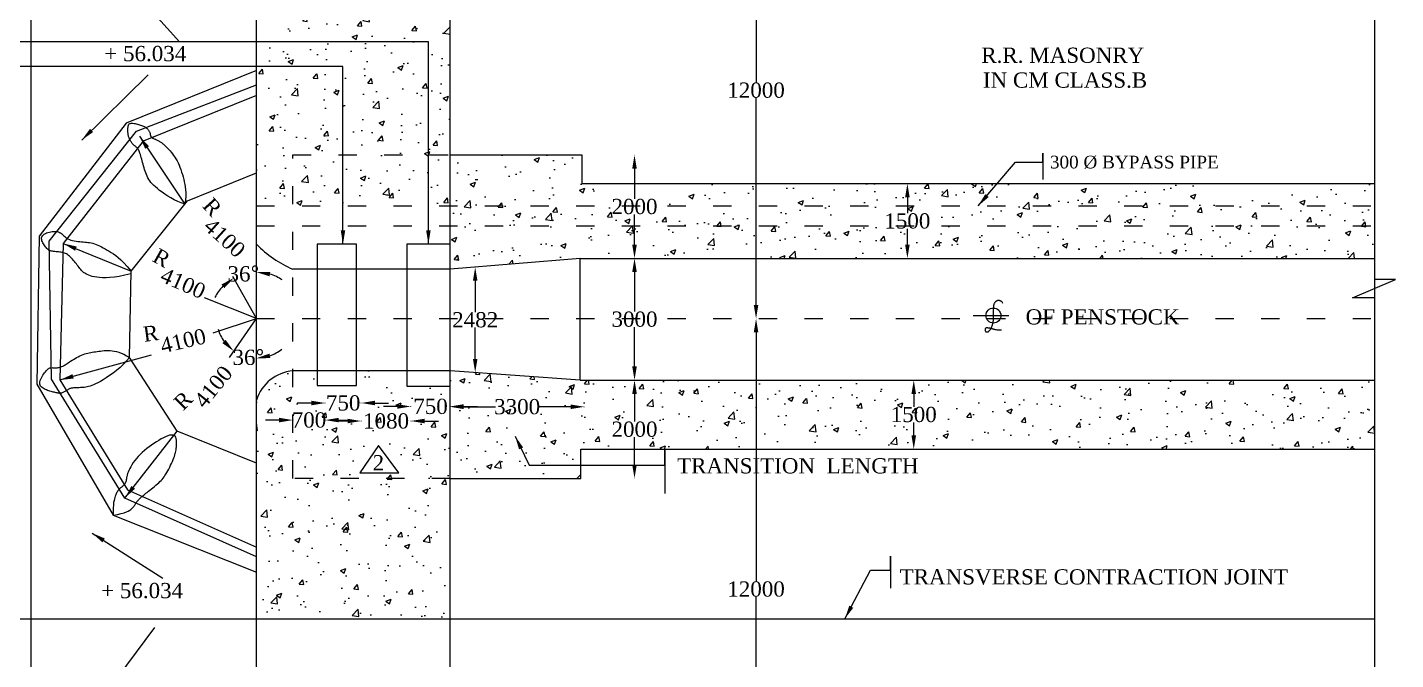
# Model space of a CAD drawing. Header units: millimetres. Extents: x 2996 to 98986, y 1917 to 60648.
# Drawn here: x 51463 to 78421, y 29066 to 41521 of the extents above; entities that cross this region are included whole.
import ezdxf

# ---------------------------------------------------------------- set-up
doc = ezdxf.new("R2010")
doc.units = ezdxf.units.MM
doc.header["$MEASUREMENT"] = 0
doc.linetypes.add('ACAD_ISO03W100', pattern=[30, 12, -18])
for name, color, linetype in [('DIM', 5, 'Continuous'), ('DO LINE', 3, 'Continuous'), ('DWG.LINE', 10, 'Continuous'), ('HATCH', 2, 'Continuous'), ('TEXT', 7, 'Continuous')]:
    doc.layers.add(name, color=color, linetype=linetype)
doc.styles.get("Standard").update_dxf_attribs({"font": 'times.ttf', "height": 300})
doc.dimstyles.get("Standard").update_dxf_attribs({"dimtxt": 280, "dimasz": 270, "dimexe": 0.18, "dimexo": 0.0625, "dimgap": 0.09, "dimtad": 0, "dimtih": 1, "dimtoh": 1, "dimdec": 0, "dimzin": 0, "dimdsep": 46, "dimtxsty": 'Standard', "dimcen": 300, "dimclrd": 5, "dimclre": 5, "dimclrt": 4, "dimadec": 0, "dimazin": 0, "dimtfac": 1, "dimtdec": 0, "dimtofl": 0, "dimtmove": 0, "dimatfit": 3, "dimfxl": 0, "dimtolj": 1, "dimtzin": 0, "dimarcsym": 0})

# ---------------------------------------------------------------- blocks, each defined once
blk = doc.blocks.new('*D4')
at = {"layer": 'Defpoints', "color": 0, "ltscale": 0.2}
for p in [(55975, 56507), (55975, 24036), (55444, 23270), (55670, 23323), (55975, 16066)]:
    blk.add_point(p, dxfattribs=at)
at = {"layer": 'DIM', "color": 5, "lineweight": -2, "ltscale": 0.2}
for start, end in [(195.1707, 215.2346), (290.0639, 310.1279)]:
    blk.add_arc((55975, 24036), 775, start, end, dxfattribs=at)
at = {"layer": 'DIM', "color": 5, "ltscale": 0.2}
for points in [[(55374, 23621), (55310, 23557), (55534, 23399)], [(56249, 23264), (56233, 23352), (55975, 23261)]]:
    blk.add_solid(points, dxfattribs=at)
at = {"layer": 'DIM', "color": 4, "ltscale": 0.2, "insert": (55819, 23277), "char_height": 300, "attachment_point": 5}
blk.add_mtext('\\A1;36{\\fBaskerville Old Face|b0|i0|c0|p18;\\H1.083x;°}', dxfattribs=at)
blk = doc.blocks.new('*D17')
at = {"layer": 'Defpoints', "color": 0, "ltscale": 0.2}
for p in [(65820, 35784), (65820, 35784), (65820, 24036)]:
    blk.add_point(p, dxfattribs=at)
at = {"layer": 'DIM', "color": 5, "lineweight": -2, "ltscale": 0.2}
for p, q in [((65820, 35784), (65819, 35784)), ((65820, 35514), (65820, 30608)), ((65820, 24306), (65820, 30302)), ((65820, 24036), (65819, 24036))]:
    blk.add_line(p, q, dxfattribs=at)
at = {"layer": 'DIM', "color": 5, "ltscale": 0.2}
for points in [[(65775, 35514), (65865, 35514), (65820, 35784)], [(65775, 24306), (65865, 24306), (65820, 24036)]]:
    blk.add_solid(points, dxfattribs=at)
at = {"layer": 'DIM', "color": 4, "ltscale": 0.2, "insert": (65820, 30455), "char_height": 300, "attachment_point": 5}
blk.add_mtext('\\A1;12000', dxfattribs=at)
blk = doc.blocks.new('*D18')
at = {"layer": 'Defpoints', "color": 0, "ltscale": 0.2}
for p in [(65820, 47671), (65820, 47671), (65820, 35784)]:
    blk.add_point(p, dxfattribs=at)
at = {"layer": 'DIM', "color": 5, "lineweight": -2, "ltscale": 0.2}
for p, q in [((65820, 47671), (65819, 47671)), ((65820, 47401), (65820, 40435)), ((65820, 36054), (65820, 40129)), ((65820, 35784), (65819, 35784))]:
    blk.add_line(p, q, dxfattribs=at)
at = {"layer": 'DIM', "color": 5, "ltscale": 0.2}
for points in [[(65775, 47401), (65865, 47401), (65820, 47671)], [(65775, 36054), (65865, 36054), (65820, 35784)]]:
    blk.add_solid(points, dxfattribs=at)
at = {"layer": 'DIM', "color": 4, "ltscale": 0.2, "insert": (65820, 40282), "char_height": 300, "attachment_point": 5}
blk.add_mtext('\\A1;12000', dxfattribs=at)
blk = doc.blocks.new('*D20')
at = {"layer": 'Defpoints', "color": 0, "ltscale": 0.2}
for p in [(55975, 56507), (55975, 35784), (55668, 35066), (55444, 35018), (55975, 16066)]:
    blk.add_point(p, dxfattribs=at)
at = {"layer": 'DIM', "color": 5, "lineweight": -2, "ltscale": 0.2}
for start, end in [(195.4978, 215.3982), (289.9004, 309.8008)]:
    blk.add_arc((55975, 35784), 781, start, end, dxfattribs=at)
at = {"layer": 'DIM', "color": 5, "ltscale": 0.2}
for points in [[(55370, 35364), (55306, 35300), (55530, 35142)], [(56249, 35005), (56233, 35094), (55975, 35003)]]:
    blk.add_solid(points, dxfattribs=at)
at = {"layer": 'DIM', "color": 4, "ltscale": 0.2, "insert": (55818, 35019), "char_height": 300, "attachment_point": 5}
blk.add_mtext('\\A1;36{\\fBaskerville Old Face|b0|i0|c0|p18;\\H1.083x;°}', dxfattribs=at)
blk = doc.blocks.new('*D21')
at = {"layer": 'Defpoints', "color": 0, "ltscale": 0.2}
for p in [(55975, 56507), (55513, 24867), (55659, 24934), (55975, 24036), (55975, 16066)]:
    blk.add_point(p, dxfattribs=at)
at = {"layer": 'DIM', "color": 5, "lineweight": -2, "ltscale": 0.2}
blk.add_line((55513, 24867), (55512, 24868), dxfattribs=at)
for start, end in [(57.3918, 73.6959), (135.3723, 151.6764)]:
    blk.add_arc((55975, 24036), 952, start, end, dxfattribs=at)
at = {"layer": 'DIM', "color": 5, "ltscale": 0.2}
for points in [[(55270, 24741), (55325, 24669), (55512, 24868)], [(56236, 24905), (56248, 24994), (55975, 24988)]]:
    blk.add_solid(points, dxfattribs=at)
at = {"layer": 'DIM', "color": 4, "ltscale": 0.2, "insert": (55799, 24972), "char_height": 300, "attachment_point": 5}
blk.add_mtext('\\A1;36{\\fBaskerville Old Face|b0|i0|c0|p18;\\H1.083x;°}', dxfattribs=at)
blk = doc.blocks.new('*D22')
at = {"layer": 'Defpoints', "color": 0, "ltscale": 0.2}
for p in [(55975, 56507), (55821, 36687), (55513, 36615), (55975, 35784), (55975, 16066)]:
    blk.add_point(p, dxfattribs=at)
at = {"layer": 'DIM', "color": 5, "lineweight": -2, "ltscale": 0.2}
for start, end in [(136.0167, 152.9652), (56.1031, 73.0515)]:
    blk.add_arc((55975, 35784), 916, start, end, dxfattribs=at)
at = {"layer": 'DIM', "color": 5, "ltscale": 0.2}
for points in [[(56235, 36616), (56249, 36705), (55975, 36700)], [(55288, 36456), (55343, 36385), (55530, 36585)]]:
    blk.add_solid(points, dxfattribs=at)
at = {"layer": 'DIM', "color": 4, "ltscale": 0.2, "insert": (55720, 36664), "char_height": 300, "attachment_point": 5}
blk.add_mtext('\\A1;36{\\fBaskerville Old Face|b0|i0|c0|p18;\\H1.083x;°}', dxfattribs=at)
blk = doc.blocks.new('*D23')
at = {"layer": 'Defpoints', "color": 0, "ltscale": 0.2}
for p in [(56693, 33787), (57329, 33787), (57329, 33785)]:
    blk.add_point(p, dxfattribs=at)
at = {"layer": 'DIM', "color": 5, "lineweight": -2, "ltscale": 0.2}
for p, q in [((56423, 33785), (56153, 33785)), ((56693, 33787), (56693, 33785)), ((57329, 33787), (57329, 33785)), ((57599, 33785), (57869, 33785))]:
    blk.add_line(p, q, dxfattribs=at)
at = {"layer": 'DIM', "color": 5, "ltscale": 0.2}
for points in [[(56423, 33830), (56423, 33740), (56693, 33785)], [(57599, 33830), (57599, 33740), (57329, 33785)]]:
    blk.add_solid(points, dxfattribs=at)
at = {"layer": 'DIM', "color": 4, "ltscale": 0.2, "insert": (57011, 33785), "char_height": 300, "attachment_point": 5}
blk.add_mtext('\\A1;700', dxfattribs=at)
blk = doc.blocks.new('*D24')
at = {"layer": 'Defpoints', "color": 0, "ltscale": 0.2}
for p in [(58041, 34121), (57329, 33744), (58041, 33744)]:
    blk.add_point(p, dxfattribs=at)
at = {"layer": 'DIM', "color": 5, "lineweight": -2, "ltscale": 0.2}
for p, q in [((57059, 34121), (56789, 34121)), ((57329, 34116), (57329, 34122)), ((58041, 34116), (58041, 34122)), ((58311, 34121), (58581, 34121))]:
    blk.add_line(p, q, dxfattribs=at)
at = {"layer": 'DIM', "color": 5, "ltscale": 0.2}
for points in [[(57059, 34166), (57059, 34076), (57329, 34121)], [(58311, 34166), (58311, 34076), (58041, 34121)]]:
    blk.add_solid(points, dxfattribs=at)
at = {"layer": 'DIM', "color": 4, "ltscale": 0.2, "insert": (57685, 34121), "char_height": 300, "attachment_point": 5}
blk.add_mtext('\\A1;750', dxfattribs=at)
blk = doc.blocks.new('*D25')
at = {"layer": 'Defpoints', "color": 0, "ltscale": 0.2}
for p in [(58041, 33855), (59020, 33855), (59020, 33766)]:
    blk.add_point(p, dxfattribs=at)
at = {"layer": 'DIM', "color": 5, "lineweight": -2, "ltscale": 0.2}
for p, q in [((57771, 33766), (57501, 33766)), ((58041, 33771), (58041, 33766)), ((59020, 33771), (59020, 33766)), ((59290, 33766), (59560, 33766))]:
    blk.add_line(p, q, dxfattribs=at)
at = {"layer": 'DIM', "color": 5, "ltscale": 0.2}
for points in [[(57771, 33811), (57771, 33721), (58041, 33766)], [(59290, 33811), (59290, 33721), (59020, 33766)]]:
    blk.add_solid(points, dxfattribs=at)
at = {"layer": 'DIM', "color": 4, "ltscale": 0.2, "insert": (58530, 33766), "char_height": 300, "attachment_point": 5}
blk.add_mtext('\\A1;1080', dxfattribs=at)
blk = doc.blocks.new('*D26')
at = {"layer": 'Defpoints', "color": 0, "ltscale": 0.2}
for p in [(59791, 34053), (59020, 33943), (59791, 33943)]:
    blk.add_point(p, dxfattribs=at)
at = {"layer": 'DIM', "color": 5, "lineweight": -2, "ltscale": 0.2}
for p, q in [((58750, 34053), (58480, 34053)), ((59020, 34048), (59020, 34053)), ((59791, 34048), (59791, 34053)), ((60061, 34053), (60331, 34053))]:
    blk.add_line(p, q, dxfattribs=at)
at = {"layer": 'DIM', "color": 5, "ltscale": 0.2}
for points in [[(58750, 34098), (58750, 34008), (59020, 34053)], [(60061, 34098), (60061, 34008), (59791, 34053)]]:
    blk.add_solid(points, dxfattribs=at)
at = {"layer": 'DIM', "color": 4, "ltscale": 0.2, "insert": (59406, 34053), "char_height": 300, "attachment_point": 5}
blk.add_mtext('\\A1;750', dxfattribs=at)
blk = doc.blocks.new('*D27')
at = {"layer": 'Defpoints', "color": 0, "ltscale": 0.2}
for p in [(62435, 34047), (59791, 33936), (62435, 33936)]:
    blk.add_point(p, dxfattribs=at)
at = {"layer": 'DIM', "color": 5, "lineweight": -2, "ltscale": 0.2}
for p, q in [((59791, 34042), (59791, 34047)), ((60061, 34047), (60687, 34047)), ((62165, 34047), (61540, 34047)), ((62435, 34042), (62435, 34047))]:
    blk.add_line(p, q, dxfattribs=at)
at = {"layer": 'DIM', "color": 5, "ltscale": 0.2}
for points in [[(60061, 34092), (60061, 34002), (59791, 34047)], [(62165, 34092), (62165, 34002), (62435, 34047)]]:
    blk.add_solid(points, dxfattribs=at)
at = {"layer": 'DIM', "color": 4, "ltscale": 0.2, "insert": (61113, 34047), "char_height": 300, "attachment_point": 5}
blk.add_mtext('\\A1;3300', dxfattribs=at)
blk = doc.blocks.new('*D28')
at = {"layer": 'Defpoints', "color": 0, "ltscale": 0.2}
for p in [(63425, 34571), (63425, 34571), (63425, 32635)]:
    blk.add_point(p, dxfattribs=at)
at = {"layer": 'DIM', "color": 5, "lineweight": -2, "ltscale": 0.2}
for p, q in [((63425, 34571), (63424, 34571)), ((63425, 34301), (63425, 33756)), ((63425, 32905), (63425, 33451)), ((63425, 32635), (63424, 32635))]:
    blk.add_line(p, q, dxfattribs=at)
at = {"layer": 'DIM', "color": 5, "ltscale": 0.2}
for points in [[(63380, 34301), (63470, 34301), (63425, 34571)], [(63380, 32905), (63470, 32905), (63425, 32635)]]:
    blk.add_solid(points, dxfattribs=at)
at = {"layer": 'DIM', "color": 4, "ltscale": 0.2, "insert": (63425, 33603), "char_height": 300, "attachment_point": 5}
blk.add_mtext('\\A1;2000', dxfattribs=at)
blk = doc.blocks.new('*D29')
at = {"layer": 'Defpoints', "color": 0, "ltscale": 0.2}
for p in [(63425, 36971), (63425, 36971), (63425, 34571)]:
    blk.add_point(p, dxfattribs=at)
at = {"layer": 'DIM', "color": 5, "lineweight": -2, "ltscale": 0.2}
for p, q in [((63425, 36971), (63424, 36971)), ((63425, 36701), (63425, 35924)), ((63425, 34841), (63425, 35618)), ((63425, 34571), (63424, 34571))]:
    blk.add_line(p, q, dxfattribs=at)
at = {"layer": 'DIM', "color": 5, "ltscale": 0.2}
for points in [[(63380, 36701), (63470, 36701), (63425, 36971)], [(63380, 34841), (63470, 34841), (63425, 34571)]]:
    blk.add_solid(points, dxfattribs=at)
at = {"layer": 'DIM', "color": 4, "ltscale": 0.2, "insert": (63425, 35771), "char_height": 300, "attachment_point": 5}
blk.add_mtext('\\A1;3000', dxfattribs=at)
blk = doc.blocks.new('*D30')
at = {"layer": 'Defpoints', "color": 0, "ltscale": 0.2}
for p in [(63424, 39008), (63425, 39008), (63425, 36971)]:
    blk.add_point(p, dxfattribs=at)
at = {"layer": 'DIM', "color": 5, "lineweight": -2, "ltscale": 0.2}
for p, q in [((63424, 39008), (63425, 39008)), ((63425, 38738), (63425, 38142)), ((63425, 37241), (63425, 37837)), ((63425, 36971), (63424, 36971))]:
    blk.add_line(p, q, dxfattribs=at)
at = {"layer": 'DIM', "color": 5, "ltscale": 0.2}
for points in [[(63380, 38738), (63470, 38738), (63425, 39008)], [(63380, 37241), (63470, 37241), (63425, 36971)]]:
    blk.add_solid(points, dxfattribs=at)
at = {"layer": 'DIM', "color": 4, "ltscale": 0.2, "insert": (63425, 37990), "char_height": 300, "attachment_point": 5}
blk.add_mtext('\\A1;2000', dxfattribs=at)
blk = doc.blocks.new('*D31')
at = {"layer": 'Defpoints', "color": 0, "ltscale": 0.2}
for p in [(60284, 36798), (60286, 36798), (60292, 34720)]:
    blk.add_point(p, dxfattribs=at)
at = {"layer": 'DIM', "color": 5, "lineweight": -2, "ltscale": 0.2}
for p, q in [((60284, 36798), (60287, 36798)), ((60286, 36528), (60286, 35912)), ((60286, 34990), (60286, 35606)), ((60291, 34720), (60286, 34720))]:
    blk.add_line(p, q, dxfattribs=at)
at = {"layer": 'DIM', "color": 5, "ltscale": 0.2}
for points in [[(60241, 36528), (60331, 36528), (60286, 36798)], [(60241, 34990), (60331, 34990), (60286, 34720)]]:
    blk.add_solid(points, dxfattribs=at)
at = {"layer": 'DIM', "color": 4, "ltscale": 0.2, "insert": (60286, 35759), "char_height": 300, "attachment_point": 5}
blk.add_mtext('\\A1;2482', dxfattribs=at)
blk = doc.blocks.new('*D32')
at = {"layer": 'Defpoints', "color": 0, "ltscale": 0.2}
for p in [(68927, 34571), (68927, 34571), (68927, 33214)]:
    blk.add_point(p, dxfattribs=at)
at = {"layer": 'DIM', "color": 5, "lineweight": -2, "ltscale": 0.2}
for p, q in [((68927, 34571), (68927, 34571)), ((68927, 34301), (68927, 34045)), ((68927, 33484), (68927, 33740)), ((68927, 33214), (68927, 33214))]:
    blk.add_line(p, q, dxfattribs=at)
at = {"layer": 'DIM', "color": 5, "ltscale": 0.2}
for points in [[(68882, 34301), (68972, 34301), (68927, 34571)], [(68882, 33484), (68972, 33484), (68927, 33214)]]:
    blk.add_solid(points, dxfattribs=at)
at = {"layer": 'DIM', "color": 4, "ltscale": 0.2, "insert": (68927, 33893), "char_height": 300, "attachment_point": 5}
blk.add_mtext('\\A1;1500', dxfattribs=at)
blk = doc.blocks.new('*D33')
at = {"layer": 'Defpoints', "color": 0, "ltscale": 0.2}
for p in [(68801, 38442), (68801, 38442), (68801, 36971)]:
    blk.add_point(p, dxfattribs=at)
at = {"layer": 'DIM', "color": 5, "lineweight": -2, "ltscale": 0.2}
for p, q in [((68801, 38442), (68801, 38442)), ((68801, 38172), (68801, 37859)), ((68801, 37241), (68801, 37554)), ((68801, 36971), (68801, 36971))]:
    blk.add_line(p, q, dxfattribs=at)
at = {"layer": 'DIM', "color": 5, "ltscale": 0.2}
for points in [[(68756, 38172), (68846, 38172), (68801, 38442)], [(68756, 37241), (68846, 37241), (68801, 36971)]]:
    blk.add_solid(points, dxfattribs=at)
at = {"layer": 'DIM', "color": 4, "ltscale": 0.2, "insert": (68801, 37706), "char_height": 300, "attachment_point": 5}
blk.add_mtext('\\A1;1500', dxfattribs=at)
blk = doc.blocks.new('*D45')
at = {"layer": 'Defpoints', "color": 0, "ltscale": 0.2}
for p in [(55975, 56507), (55826, 48544), (55513, 48502), (55975, 47671), (55975, 16066)]:
    blk.add_point(p, dxfattribs=at)
at = {"layer": 'DIM', "color": 5, "lineweight": -2, "ltscale": 0.2}
for start, end in [(136.6171, 154.1661), (54.9022, 72.4511)]:
    blk.add_arc((55975, 47671), 885, start, end, dxfattribs=at)
at = {"layer": 'DIM', "color": 5, "ltscale": 0.2}
for points in [[(56235, 48471), (56249, 48559), (55975, 48556)], [(55304, 48315), (55359, 48244), (55545, 48445)]]:
    blk.add_solid(points, dxfattribs=at)
at = {"layer": 'DIM', "color": 4, "ltscale": 0.2, "insert": (55681, 48506), "char_height": 300, "attachment_point": 5}
blk.add_mtext('\\A1;36{\\fBaskerville Old Face|b0|i0|c0|p18;\\H1.083x;°}', dxfattribs=at)

msp = doc.modelspace()

# ---------------------------------------------------------------- hatches: boundary and pattern name
at = {"layer": 'HATCH', "ltscale": 0.2}
h = msp.add_hatch(dxfattribs=at)
h.set_pattern_fill('AR-CONC', color=256, scale=150, style=0)
h.set_pattern_definition([(50, (0, 0), (1075.89, -94.128), [112.5, -1237.5]), (355, (0, 0), (-208.127, 1128.288), [90, -990]), (100.4514, (89.7, -7.8), (867.764, 1034.159), [95.61, -1051.713]), (46.1842, (0, 300), (1600.862, -248.279), [168.75, -1856.25]), (96.6356, (133.4, 279.3), (1401.994, 1461.177), [143.415, -1577.57]), (351.1842, (0, 300), (1401.993, 1461.178), [135, -1485]), (21, (150, 225), (895.361, -603.928), [112.5, -1237.5]), (326, (150, 225), (364.973, 1087.725), [90, -990]), (71.4514, (224.6, 174.7), (1260.334, 483.796), [95.61, -1051.713]), (37.5, (0, 0), (18.2398, 499.3408), [0, -978, 0, -1005, 0, -993.75]), (7.5, (0, 0), (394.6043, 591.6176), [0, -573, 0, -955.5, 0, -378.75]), (327.5, (-334.5, 0), (800.7337, -33.8323), [0, -375, 0, -1170, 0, -1552.5]), (317.5, (-484.5, 0), (874.779, 150.1575), [0, -487.5, 0, -777, 0, -1102.5])])
h.paths.add_polyline_path([(56692.8, 32635.3), (56692.8, 34755.6, 0.298895), (55974.8, 34180.2), (55974.8, 29869.6), (59791.4, 29869.6), (59791.4, 32635.3)])
h.paths.add_polyline_path([(59791.4, 32635.3), (59791.4, 34454.2), (58936.9, 34454.2), (58936.9, 34755.6), (57946.4, 34755.6), (57946.4, 34469.1), (57173, 34469.1), (57173, 34755.6), (56692.8, 34755.6), (56692.8, 32635.3)], flags=17)
h.paths.add_polyline_path([(58783.2, 32748.2), (58013.5, 32748.2), (58377.8, 33281.7)], flags=16)
h.paths.add_polyline_path([(62365.5, 32635.3), (62365.5, 33213.9), (78013.9, 33213.9), (78013.9, 34571.2), (62355.5, 34571.2), (59791.4, 34755.6), (59791.4, 32635.3)])
h.paths.add_polyline_path([(59791.4, 39008.4), (59791.4, 41805.2), (55974.8, 41805.2), (55974.8, 38002.3), (56692.8, 38002.3), (56692.8, 39008.4)])
h.paths.add_polyline_path([(56692.8, 39008.4), (56692.8, 38002.3), (59791.4, 38002.3), (59791.4, 39008.4)], flags=17)
h.paths.add_polyline_path([(59791.4, 37613.6), (59791.4, 36757), (62355.5, 36970.9), (78013.9, 36970.9), (78013.9, 37613.6)])
h.paths.add_polyline_path([(78013.9, 38002.3), (78013.9, 38441.9), (62389.4, 38441.9), (62389.4, 39008.4), (59791.4, 39008.4), (59791.4, 38002.3)])
h.paths.add_polyline_path([(59791.4, 38002.3), (59791.4, 37613.6), (78013.9, 37613.6), (78013.9, 38002.3)])
h.paths.add_polyline_path([(58190.8, 32719.7), (58562, 32719.7), (58562, 33168.7), (58190.8, 33168.7)], flags=24)
h.paths.add_polyline_path([(68316.9, 37934), (69285.2, 37934), (69285.2, 37478.8), (68316.9, 37478.8)], flags=9)
h.paths.add_polyline_path([(62919.3, 38217.3), (63929.9, 38217.3), (63929.9, 37762.1), (62919.3, 37762.1)], flags=9)

# ---------------------------------------------------------------- linework, layer by layer
at = {"layer": 'DIM', "ltscale": 0.2}
for points in [[(71467.8, 38867.7), (71467.8, 39044.4), (71467.8, 38524.1)], [(68469.5, 30826), (68469.5, 31107), (68469.5, 30471.9)]]:
    msp.add_lwpolyline(points, dxfattribs=at)
at = {"layer": 'DO LINE', "linetype": 'ACAD_ISO03W100', "ltscale": 30}
for points in [[(59791.4, 32635.3), (56692.8, 32635.3), (56692.8, 39008.4), (59791.4, 39008.4)], [(55974.8, 38002.3), (78013.9, 38002.3)], [(55974.8, 37613.6), (78013.9, 37613.6)], [(55974.8, 35784.1), (78013.9, 35784.1)]]:
    msp.add_lwpolyline(points, dxfattribs=at)
at = {"layer": 'DWG.LINE', "ltscale": 0.2}
for p, q in [((55974.8, 16065.8), (55974.8, 56506.7)), ((51539.2, 16065.8), (51539.2, 55523))]:
    msp.add_line(p, q, dxfattribs=at)
for points in [[(59791.4, 16065.8), (59791.4, 56506.7), (78013.9, 56506.7)], [(51539.2, 16065.8), (78013.9, 16065.8), (78013.9, 55523)], [(55974.8, 40669.3), (53407, 39630.5), (51693.5, 37409.8), (51652.4, 34492), (53151.8, 31910.8), (55974.8, 30790.2)], [(55974.8, 31093.2), (53381.6, 32246.6), (51939.7, 34590.6), (51890.6, 37310.9), (53611.1, 39474.4), (55974.8, 40391.2)], [(55974.8, 40178), (53743.8, 39278.3), (52169.9, 37263.4), (52103.7, 34575), (53438.8, 32411.9), (55974.8, 31283.1)], [(54567.5, 38041.1), (54495.8, 38063.8), (54425.6, 38091.8), (54357.6, 38124.1), (54292.2, 38159.5), (54230, 38197), (54171.7, 38235.4), (54117.8, 38273.5), (54068.9, 38310.3), (54025.3, 38345), (53986.8, 38377.6), (53953, 38408.7), (53923.3, 38438.7), (53897.3, 38468), (53874.6, 38497.2), (53854.6, 38526.6), (53836.9, 38556.8), (53821.1, 38587.9), (53806.9, 38620.1), (53794.1, 38653.1), (53782.4, 38686.8), (53771.7, 38720.9), (53761.7, 38755.4), (53752.1, 38789.9), (53742.8, 38824.5), (53733.6, 38858.8), (53724.3, 38892.5), (53715.2, 38925.3), (53706.2, 38956.8), (53697.3, 38986.6), (53688.6, 39014.4), (53680.1, 39039.8), (53671.8, 39062.5), (53663.8, 39082.2), (53656, 39099.1), (53648.3, 39113.6), (53640.6, 39126.1), (53632.8, 39136.9), (53624.8, 39146.5), (53616.5, 39155.1), (53607.9, 39163.1), (53598.8, 39170.9), (53589.4, 39178.6), (53579.7, 39186.4), (53569.8, 39194.5), (53559.8, 39203), (53549.8, 39212.1), (53539.9, 39221.8), (53530.1, 39232.5), (53520.5, 39244.1), (53511.3, 39256.6), (53502.4, 39269.8), (53494.1, 39283.6), (53486.2, 39297.8), (53479, 39312.3), (53472.5, 39326.9), (53466.8, 39341.5), (53461.9, 39355.9), (53457.7, 39370.1), (53454.3, 39384.2), (53451.4, 39398.1), (53449.2, 39411.8), (53447.3, 39425.4), (53445.9, 39438.8), (53444.8, 39452.1), (53444, 39465.2), (53443.4, 39478.2), (53443.1, 39491), (53443, 39503.8), (53443.3, 39516.5), (53443.9, 39529.1), (53444.8, 39541.7), (53446.1, 39554.2), (53447.8, 39566.7), (53450.1, 39578.8), (53453.4, 39590.4), (53457.8, 39601.2), (53463.8, 39610.8), (53471.6, 39619.1), (53481.4, 39625.6), (53493.5, 39630.2), (53508.2, 39632.6), (53525.2, 39633.1), (53543.9, 39631.8), (53564.1, 39629), (53585.4, 39625), (53607.3, 39620), (53629.5, 39614.3), (53651.5, 39608.2), (53673, 39601.8), (53693.9, 39595.1), (53714, 39588.1), (53733.2, 39580.7), (53751.4, 39572.9), (53768.5, 39564.7), (53784.5, 39555.9), (53799.1, 39546.5), (53812.3, 39536.5), (53824.2, 39526.1), (53834.7, 39515.3), (53844, 39504.4), (53852.1, 39493.5), (53859, 39482.7), (53864.9, 39472.2), (53869.8, 39462.2), (53873.7, 39452.8), (53876.7, 39443.9), (53879.2, 39435.5), (53881.1, 39427.5), (53882.7, 39419.9), (53884.1, 39412.5), (53885.4, 39405.3), (53886.9, 39398.3), (53888.7, 39391.3), (53890.9, 39384.4), (53893.6, 39377.7), (53897, 39371.1), (53901.2, 39364.6), (53906.3, 39358.4), (53912.4, 39352.4), (53919.8, 39346.7), (53928.4, 39341.3), (53938.1, 39336.1), (53948.8, 39331.1), (53960.2, 39326.1), (53972.1, 39321.2), (53984.3, 39316.3), (53996.7, 39311.2), (54009, 39306), (54021.1, 39300.6), (54033, 39294.8), (54044.8, 39288.6), (54056.5, 39282), (54068.4, 39274.9), (54080.4, 39267.3), (54092.6, 39258.9), (54105.1, 39249.9), (54118.1, 39240), (54131.5, 39229.2), (54145.7, 39217.2), (54160.6, 39204), (54176.5, 39189.2), (54193.5, 39172.8), (54211.7, 39154.5), (54231.2, 39134.1), (54252.2, 39111.7), (54274.3, 39087), (54297.2, 39060), (54320.6, 39030.8), (54344.1, 38999.4), (54367.3, 38965.7), (54389.9, 38929.7), (54411.6, 38891.4), (54432.1, 38850.8), (54451.2, 38808.2), (54469.2, 38763.9), (54486.1, 38718.1), (54501.8, 38671.3), (54516.5, 38623.6), (54530.2, 38575.4), (54543, 38526.9), (54554.7, 38478.3), (54565.1, 38428.6), (54573.4, 38376.6), (54579.3, 38321.1), (54582.2, 38261), (54581.6, 38195.1), (54576.8, 38122.2), (54567.5, 38041.1)], [(59791.4, 39008.4), (62389.4, 39008.4), (62389.4, 38441.9), (78013.9, 38441.9)], [(55974.8, 32935.2), (54414.9, 33565.1), (53472.7, 35018.1), (53505.5, 36719.5), (54619.8, 38106.2), (55974.8, 38654.3)], [(53504.5, 36665.7), (53382.8, 36636.2), (53273.8, 36614.6), (53176.4, 36600.2), (53089.8, 36591.8), (53012.9, 36588.6), (52944.8, 36589.5), (52884.5, 36593.6), (52831.1, 36599.8), (52783.7, 36607.5), (52741.7, 36616.3), (52704.5, 36626.3), (52671.5, 36637.5), (52642.2, 36650), (52616, 36663.7), (52592.5, 36678.6), (52570.9, 36694.7), (52550.9, 36712), (52532.1, 36730.5), (52514.3, 36750), (52497.1, 36770.4), (52480.3, 36791.7), (52463.7, 36813.6), (52446.9, 36836.3), (52429.7, 36859.4), (52411.9, 36882.9), (52393.4, 36906.6), (52374.5, 36929.9), (52355.1, 36952.6), (52335.3, 36974.3), (52315.3, 36994.7), (52295, 37013.4), (52274.6, 37030), (52254.1, 37044.4), (52233.5, 37056.5), (52212.6, 37066.7), (52191.4, 37075), (52169.7, 37081.7), (52147.6, 37087.1), (52124.8, 37091.2), (52101.4, 37094.4), (52077.3, 37096.7), (52052.7, 37098.7), (52027.9, 37100.5), (52003.4, 37102.6), (51979.4, 37105.3), (51956.2, 37109), (51934.1, 37114), (51913.6, 37120.7), (51894.7, 37129.3), (51877.5, 37139.8), (51861.5, 37152), (51846.7, 37165.9), (51832.8, 37181.3), (51819.6, 37198), (51806.8, 37215.8), (51794.2, 37234.8), (51781.7, 37254.6), (51769.9, 37275.1), (51759.4, 37296), (51750.9, 37317), (51745, 37337.8), (51742.3, 37358.2), (51743.6, 37378), (51749.5, 37396.8), (51760.3, 37414.3), (51775.8, 37430.6), (51795, 37445.5), (51817.4, 37458.8), (51842.2, 37470.6), (51868.7, 37480.6), (51896.2, 37488.9), (51924, 37495.3), (51951.5, 37499.8), (51978.4, 37502.2), (52004.6, 37502.6), (52029.7, 37500.9), (52053.7, 37497.1), (52076.4, 37491.1), (52097.5, 37483), (52116.9, 37472.7), (52134.6, 37460.2), (52151, 37445.9), (52167, 37430.5), (52183, 37414.3), (52200, 37398), (52218.5, 37382.1), (52239.2, 37367), (52262.9, 37353.3), (52290, 37341.5), (52320.1, 37331.4), (52352.5, 37322.8), (52386.7, 37315.6), (52422, 37309.7), (52457.8, 37304.8), (52493.4, 37300.8), (52528.3, 37297.4), (52561.8, 37294.6), (52594.3, 37291.9), (52626, 37288.9), (52657.2, 37285.4), (52688.2, 37280.9), (52719.3, 37275), (52750.9, 37267.4), (52783.2, 37257.8), (52816.5, 37245.8), (52850.8, 37231.5), (52886, 37215.2), (52922.2, 37197.1), (52959.3, 37177.4), (52997.3, 37156.3), (53036, 37134), (53075.6, 37110.8), (53116, 37086.4), (53158.2, 37059.3), (53203.2, 37027.1), (53252, 36988), (53305.6, 36939.8), (53365.1, 36880.3), (53431.3, 36807.6), (53505.5, 36719.5)], [(59791.4, 37251.2), (58936.9, 37251.2), (58936.9, 34454.2), (59791.4, 34454.2)], [(62355.5, 36970.9), (59791.4, 36757)], [(62355.5, 36970.9), (78013.9, 36970.9)], [(62355.5, 34571.2), (62355.5, 36970.9)], [(59791.4, 36757), (56692.8, 36757)], [(55974.8, 35784.1), (55513.2, 36614.6)], [(78013.9, 36193.8), (77570.4, 36193.8), (78421.3, 36552.9), (78013.9, 36552.9)], [(55974.8, 35784.1), (54950.6, 36190.7)], [(70656.7, 35555.3), (70624.4, 35555.5), (70597.6, 35556.4), (70575.5, 35557.7), (70557.6, 35559.4), (70543.1, 35561.4), (70531.4, 35563.6), (70521.8, 35565.9), (70513.7, 35568.2), (70506.4, 35570.4), (70499.8, 35572.5), (70493.6, 35574.5), (70487.8, 35576.4), (70482, 35578.3), (70476.3, 35580.1), (70470.3, 35581.9), (70464.1, 35583.7), (70457.3, 35585.5), (70450.2, 35587.3), (70442.9, 35589), (70435.5, 35590.6), (70428.1, 35592.2), (70420.9, 35593.6), (70414, 35594.9), (70407.5, 35596), (70401.7, 35596.9), (70396.4, 35597.6), (70391.6, 35598.2), (70387.4, 35598.6), (70383.8, 35599), (70380.6, 35599.2), (70378, 35599.4), (70375.8, 35599.5), (70374.2, 35599.6), (70372.8, 35599.7), (70371.7, 35599.8), (70370.6, 35599.8), (70369.5, 35599.8), (70368.2, 35599.8), (70366.6, 35599.8), (70364.5, 35599.8), (70361.9, 35599.8), (70358.8, 35599.7), (70355.4, 35599.4), (70351.9, 35598.7), (70348.4, 35597.7), (70345.1, 35596.1), (70342, 35593.8), (70339.4, 35590.9), (70337.3, 35587.1), (70335.8, 35582.7), (70334.7, 35577.8), (70334.1, 35572.5), (70333.9, 35567.1), (70333.9, 35561.6), (70334.3, 35556.4), (70334.9, 35551.5), (70335.6, 35547), (70336.6, 35543), (70337.7, 35539.5), (70339.1, 35536.4), (70340.7, 35533.6), (70342.6, 35531.3), (70344.7, 35529.3), (70347.1, 35527.6), (70349.9, 35526.1), (70352.9, 35525), (70356, 35524.1), (70359.4, 35523.4), (70362.9, 35522.9), (70366.4, 35522.7), (70369.9, 35522.6), (70373.5, 35522.8), (70376.9, 35523.1), (70380.2, 35523.5), (70383.3, 35524), (70386.3, 35524.6), (70389, 35525.3), (70391.4, 35525.9), (70393.5, 35526.5), (70395.3, 35527), (70396.7, 35527.4), (70397.8, 35527.8), (70398.9, 35528.4), (70400, 35529.2), (70401.4, 35530.5), (70403.1, 35532.3), (70405.3, 35534.8), (70408.2, 35538), (70411.8, 35542.2), (70416.1, 35547.1), (70420.9, 35552.7), (70426, 35558.9), (70431.3, 35565.5), (70436.6, 35572.4), (70441.8, 35579.4), (70446.6, 35586.5), (70450.9, 35593.5), (70454.9, 35600.5), (70458.5, 35607.7), (70461.9, 35614.9), (70465.2, 35622.4), (70468.3, 35630.3), (70471.4, 35638.6), (70474.6, 35647.4), (70477.9, 35656.8), (70481.2, 35667.2), (70484.5, 35678.9), (70487.7, 35692.4), (70490.7, 35707.9), (70493.3, 35725.9), (70495.5, 35746.8), (70497.3, 35770.8), (70498.5, 35798.3), (70499.2, 35828.4), (70499.7, 35860.2), (70500, 35892.6), (70500.4, 35924.9), (70501, 35955.9), (70501.9, 35984.7), (70503.3, 36010.4), (70505.3, 36032.2), (70507.8, 36050.4), (70510.9, 36065.4), (70514.5, 36077.7), (70518.4, 36087.7), (70522.7, 36095.9), (70527.2, 36102.8), (70532, 36108.8), (70536.9, 36114.3), (70541.9, 36119.4), (70547, 36124), (70552.2, 36128.2), (70557.4, 36132), (70562.7, 36135.3), (70568, 36138.1), (70573.2, 36140.5), (70578.5, 36142.3), (70583.8, 36143.7), (70589.3, 36144.6), (70594.9, 36145), (70600.8, 36144.8), (70607.1, 36144), (70613.8, 36142.7), (70620.9, 36140.8), (70628.6, 36138.2), (70636.6, 36134.8), (70644.7, 36130.4), (70652.5, 36124.8), (70659.8, 36117.8), (70666.3, 36109.2), (70671.7, 36098.8), (70675.8, 36086.4)], [(55123.3, 35500.7), (55974.8, 35784.1)], [(55444.1, 35017.6), (55974.8, 35784.1)], [(55444.1, 35017.6), (55974.8, 35784.1)], [(70099.8, 35843.6), (70802.3, 35843.6)], [(53472.7, 35018.1), (53417.2, 34949.9), (53355.3, 34884.7), (53289, 34822.8), (53220.1, 34764.7), (53150.4, 34710.9), (53081.8, 34661.7), (53016.2, 34617.7), (52955.3, 34579.2), (52900.6, 34546.6), (52851.8, 34519.4), (52808.1, 34497), (52768.8, 34478.9), (52733.1, 34464.6), (52700.3, 34453.4), (52669.7, 34444.8), (52640.4, 34438.2), (52612, 34433.1), (52584.3, 34429.3), (52557.5, 34426.5), (52531.6, 34424.5), (52506.8, 34423.3), (52483.1, 34422.4), (52460.7, 34421.8), (52439.6, 34421.3), (52419.9, 34420.7), (52401.6, 34419.9), (52384.5, 34418.8), (52368.5, 34417.4), (52353.7, 34415.7), (52339.7, 34413.5), (52326.6, 34410.9), (52314.2, 34407.7), (52302.5, 34403.9), (52291.3, 34399.6), (52280.4, 34394.8), (52269.7, 34389.4), (52259, 34383.6), (52248.2, 34377.3), (52237.2, 34370.7), (52225.7, 34363.6), (52213.7, 34356.2), (52201.1, 34348.8), (52188.2, 34341.4), (52174.9, 34334.4), (52161.4, 34328), (52147.7, 34322.4), (52133.8, 34317.9), (52119.9, 34314.8), (52106.1, 34313.1), (52092, 34312.7), (52077.7, 34313.7), (52062.8, 34315.7), (52047.2, 34318.7), (52030.8, 34322.4), (52013.2, 34326.8), (51994.4, 34331.6), (51974.2, 34336.8), (51952.8, 34342.4), (51930.5, 34348.5), (51907.6, 34355.2), (51884.4, 34362.5), (51861, 34370.6), (51837.9, 34379.5), (51815.2, 34389.2), (51793.3, 34400), (51772.7, 34411.9), (51753.9, 34425), (51737.4, 34439.6), (51723.7, 34455.8), (51713.5, 34473.8), (51707.1, 34493.6), (51705.1, 34515.5), (51707.9, 34539.5), (51714.8, 34565.1), (51725.2, 34591.6), (51738.2, 34618.6), (51753.2, 34645.3), (51769.3, 34671.3), (51785.8, 34695.8), (51802, 34718.2), (51817.2, 34738.2), (51831.5, 34755.6), (51845, 34770.6), (51857.9, 34783.3), (51870.4, 34793.8), (51882.6, 34802.2), (51894.8, 34808.6), (51907.1, 34813.1), (51919.6, 34815.8), (51932.5, 34817.1), (51945.7, 34817.3), (51959.4, 34816.7), (51973.5, 34815.6), (51988.1, 34814.4), (52003.3, 34813.5), (52019.1, 34813.1), (52035.5, 34813.5), (52052.5, 34814.9), (52069.8, 34817.3), (52087.4, 34820.6), (52105.2, 34825), (52123.1, 34830.4), (52140.8, 34837), (52158.3, 34844.6), (52175.5, 34853.5), (52192.7, 34863.4), (52210.3, 34874.5), (52228.6, 34886.7), (52247.9, 34899.9), (52268.6, 34914.2), (52291, 34929.4), (52315.5, 34945.6), (52342.2, 34962.7), (52371, 34980.3), (52401.3, 34998.2), (52432.7, 35015.8), (52464.9, 35032.8), (52497.3, 35048.9), (52529.5, 35063.6), (52561.2, 35076.6), (52592.1, 35087.6), (52622.1, 35096.8), (52651.8, 35104.5), (52681.2, 35111), (52710.7, 35116.6), (52740.6, 35121.6), (52771.1, 35126.3), (52802.5, 35131), (52835.1, 35135.9), (52868.7, 35140.9), (52903.5, 35145.5), (52939.3, 35149.6), (52976.2, 35152.8), (53014.1, 35154.9), (53052.9, 35155.5), (53092.6, 35154.3), (53133.4, 35151.1), (53175.3, 35145.1), (53218.9, 35135.9), (53264.4, 35122.7), (53312.2, 35105), (53362.6, 35082.1), (53416, 35053.3), (53472.7, 35018.1)], [(59791.4, 34755.6), (56692.8, 34755.6)], [(62355.5, 34571.2), (59791.4, 34755.6)], [(62355.5, 34571.2), (78013.9, 34571.2)], [(53151.8, 31910.8), (53237.7, 31926.5), (53308.7, 31942.7), (53366.6, 31959.3), (53413, 31976), (53449.8, 31992.7), (53478.7, 32009.3), (53501.4, 32025.6), (53519.6, 32041.4), (53534.9, 32056.5), (53547.9, 32071.1), (53559, 32085.2), (53568.6, 32098.7), (53577, 32111.7), (53584.7, 32124.2), (53592.1, 32136.4), (53599.5, 32148.1), (53607.3, 32159.6), (53615.6, 32170.7), (53624.4, 32181.8), (53633.9, 32192.8), (53643.9, 32203.8), (53654.6, 32215), (53666, 32226.4), (53678.1, 32238.2), (53691, 32250.5), (53704.9, 32263.3), (53720, 32276.9), (53736.6, 32291.4), (53754.7, 32307), (53774.7, 32323.7), (53796.7, 32341.8), (53820.9, 32361.4), (53847.5, 32382.5), (53875.9, 32405), (53905.5, 32428.4), (53935.8, 32452.6), (53966, 32477.1), (53995.7, 32501.6), (54024.1, 32525.9), (54050.7, 32549.5), (54075, 32572.4), (54097.2, 32594.9), (54117.7, 32617.5), (54137, 32640.6), (54155.4, 32664.9), (54173.4, 32690.8), (54191.3, 32718.7), (54209.5, 32749.3), (54228.3, 32782.8), (54247.5, 32818.7), (54266.6, 32856), (54285.4, 32894.2), (54303.4, 32932.3), (54320.3, 32969.6), (54335.7, 33005.3), (54349.2, 33038.6), (54360.6, 33069), (54370.1, 33096.9), (54377.8, 33123.3), (54384, 33148.7), (54389, 33174), (54393, 33199.9), (54396.2, 33227.2), (54399, 33256.7), (54401.4, 33288.7), (54402.9, 33322.3), (54402.7, 33356.1), (54400.2, 33388.9), (54394.8, 33419.2), (54385.6, 33445.7), (54372, 33467.2), (54353.4, 33482.2), (54329.2, 33489.8), (54299.9, 33490.3), (54266.1, 33484.6), (54228.4, 33473.1), (54187.5, 33456.8), (54144, 33436.3), (54098.5, 33412.3), (54051.8, 33385.6), (54004.3, 33356.7), (53956.5, 33325.9), (53908.9, 33293.3), (53861.8, 33259.1), (53815.6, 33223.4), (53770.8, 33186.3), (53727.8, 33148), (53686.9, 33108.6), (53648.5, 33068.4), (53612.8, 33027.6), (53579.9, 32986.6), (53550, 32945.9), (53523.1, 32905.9), (53499.4, 32866.9), (53479, 32829.5), (53462.1, 32793.9), (53448.6, 32760.5), (53438.1, 32729.3), (53430.1, 32700.3), (53423.9, 32673.5), (53419.1, 32648.7), (53415, 32626), (53411.1, 32605.2), (53406.9, 32586.4), (53401.8, 32569.5), (53395.8, 32554.2), (53389.1, 32540.5), (53381.8, 32528.2), (53373.8, 32517), (53365.4, 32506.9), (53356.5, 32497.6), (53347.2, 32489), (53337.8, 32480.8), (53328.1, 32473), (53318.3, 32465.3), (53308.4, 32457.4), (53298.4, 32449.3), (53288.5, 32440.6), (53278.6, 32431.3), (53268.9, 32421), (53259.3, 32409.7), (53249.8, 32397.1), (53240.5, 32383.1), (53231.3, 32367.6), (53222.1, 32350.3), (53213.1, 32331.3), (53204.1, 32310.2), (53195.1, 32287.1), (53186.2, 32261.4), (53177.6, 32232.2), (53169.7, 32198.2), (53162.8, 32158.1), (53157.2, 32110.5), (53153.3, 32054.3), (53151.4, 31988.2), (53151.8, 31910.8)], [(58013.5, 32748.2), (58783.2, 32748.2), (58377.8, 33281.7), (58013.5, 32748.2)], [(59791.4, 32635.3), (62365.5, 32635.3), (62365.5, 33213.9), (78013.9, 33213.9)], [(64023.1, 32897.1), (64023.1, 33213.9)], [(64023.1, 33213.9), (64023.1, 32337.4)], [(48145.1, 29869.6), (78013.9, 29869.6)]]:
    msp.add_lwpolyline(points, dxfattribs=at)
msp.add_lwpolyline([(57946.4, 37251.2), (57173, 37251.2), (57173, 34469.1), (57946.4, 34469.1), (57946.4, 37251.2)], close=True, dxfattribs=at)
msp.add_circle((70495.8, 35843.6), 148.2, dxfattribs=at)
for centre, radius, start, end in [((57585, 38831.7), 2258.5, 224.52338, 246.72907), ((56772.1, 33921.1), 838.3, 95.42859, 161.99316)]:
    msp.add_arc(centre, radius, start, end, dxfattribs=at)

# ---------------------------------------------------------------- texts
at = {"layer": 'TEXT', "ltscale": 0.2}
for s, height, p in [('+ 56.034', 300, (52978.4, 40854.8)), ('R.R. MASONRY', 300, (70257.8, 40821.8)), ('IN CM CLASS.B', 300, (70290, 40332.6)), ('300 %%C BYPASS PIPE', 250, (71609.9, 38742.3)), ('OF PENSTOCK', 300, (71130.9, 35667.9)), ('2', 300, (58265.7, 32794.5)), ('TRANSITION  LENGTH', 300, (64264.1, 32733.6)), ('TRANSVERSE CONTRACTION JOINT', 300, (68648.5, 30546)), ('+ 56.034', 300, (52916.5, 30276.5))]:
    msp.add_text(s, height=height, dxfattribs=at).set_placement(p)
for s, rotation, p in [('R', 312.17658, (54895.2, 37993.6)), ('4100', 317.92525, (54914, 37568.8)), ('R', 330.59189, (53904.2, 36924.3)), ('4100', 336.34057, (54056.2, 36527.1)), ('R', 7.43033, (53764.5, 35324.4)), ('4100', 13.17901, (54124.3, 35097.7)), ('4100', 50.71595, (54953.6, 33997.3)), ('R', 44.96727, (54530.1, 33957.9))]:
    msp.add_text(s, height=300, rotation=rotation, dxfattribs=at).set_placement(p)

# ---------------------------------------------------------------- dimensions: what is measured, and where the dimension line sits
at = {"layer": 'DIM', "ltscale": 0.2}
for base, line1, line2, picture, middle in [((55658.9, 24934.2), ((55974.8, 16065.8), (55974.8, 56506.7)), ((55974.8, 24036.1), (55513.2, 24866.6)), '*D21', (55799.2, 24971.8)), ((55820.7, 36687.1), ((55974.8, 16065.8), (55974.8, 56506.7)), ((55974.8, 35784.1), (55513.2, 36614.6)), '*D22', (55719.7, 36663.9)), ((55825.9, 48543.6), ((55974.8, 16065.8), (55974.8, 56506.7)), ((55974.8, 47671.2), (55513.2, 48501.8)), '*D45', (55681.2, 48506.1)), ((55667.9, 35065.6), ((55444.1, 35017.6), (55974.8, 35784.1)), ((55974.8, 16065.8), (55974.8, 56506.7)), '*D20', (55818.2, 35018.7)), ((55670.4, 23323.4), ((55974.8, 16065.8), (55974.8, 56506.7)), ((55444.1, 23269.6), (55974.8, 24036.1)), '*D4', (55819.4, 23276.8))]:
    dim = msp.add_angular_dim_2l(base=base, line1=line1, line2=line2, text='36{\\fBaskerville Old Face|b0|i0|c0|p18;\\H1.083x;°}', dimstyle='Standard', dxfattribs=at)
    dim.commit()
    dim.dimension.update_dxf_attribs({"geometry": picture, "text_midpoint": middle, "dimtype": 162})
dim = msp.add_linear_dim(base=(65819.6, 47671.2), p1=(65819.6, 35784.1), p2=(65819.6, 47671.2), angle=90, text='12000', dimstyle='Standard', override={"dimtmove": 1}, dxfattribs=at)
dim.commit()
dim.dimension.update_dxf_attribs({"geometry": '*D18', "text_midpoint": (65819.6, 40282), "dimtype": 160})
for base, p1, p2, text, picture, middle in [((63424.6, 39008.4), (63424.6, 36970.9), (63424.4, 39008.4), '2000', '*D30', (63424.6, 37989.7)), ((63424.6, 36970.9), (63424.6, 34571.2), (63424.6, 36970.9), '3000', '*D29', (63424.6, 35771))]:
    dim = msp.add_linear_dim(base=base, p1=p1, p2=p2, angle=90, text=text, dimstyle='Standard', override={"dimtmove": 1}, dxfattribs=at)
    dim.commit()
    dim.dimension.update_dxf_attribs({"geometry": picture, "text_midpoint": middle})
for p1, p2, distance, text, picture, middle in [((68801, 36970.9), (68801, 38441.9), 0, '1500', '*D33', (68801, 37706.4)), ((59019.6, 33943.2), (59791.4, 33943.2), 110, '750', '*D26', (59405.5, 34053.2))]:
    dim = msp.add_aligned_dim(p1=p1, p2=p2, distance=distance, text=text, dimstyle='Standard', dxfattribs=at)
    dim.commit()
    dim.dimension.update_dxf_attribs({"geometry": picture, "text_midpoint": middle})
for base, p1, p2, text, picture, middle in [((60286.4, 36798.1), (60291.9, 34719.6), (60284, 36798.1), '2482', '*D31', (60286.4, 35758.8)), ((63424.6, 34571.2), (63424.6, 32635.3), (63424.6, 34571.2), '2000', '*D28', (63424.6, 33603.3)), ((68926.8, 34571.2), (68926.8, 33213.9), (68926.8, 34571.2), '1500', '*D32', (68926.8, 33892.5))]:
    dim = msp.add_linear_dim(base=base, p1=p1, p2=p2, angle=90, text=text, dimstyle='Standard', dxfattribs=at)
    dim.commit()
    dim.dimension.update_dxf_attribs({"geometry": picture, "text_midpoint": middle})
dim = msp.add_linear_dim(base=(65819.6, 35784.1), p1=(65819.6, 24036.1), p2=(65819.6, 35784.1), angle=90, text='12000', dimstyle='Standard', dxfattribs=at)
dim.commit()
dim.dimension.update_dxf_attribs({"geometry": '*D17', "text_midpoint": (65819.6, 30455), "dimtype": 160})
for base, p1, p2, text, picture, middle in [((58040.7, 34121.3), (57329.4, 33744.5), (58040.7, 33744.5), '750', '*D24', (57685, 34121.3)), ((62435.4, 34047), (59791.4, 33936), (62435.4, 33936), '3300', '*D27', (61113.4, 34047)), ((57329.4, 33784.8), (56692.8, 33787.4), (57329.4, 33787.4), '700', '*D23', (57011.1, 33784.8)), ((59019.6, 33765.8), (58040.7, 33854.6), (59019.6, 33854.6), '1080', '*D25', (58530.1, 33765.8))]:
    dim = msp.add_linear_dim(base=base, p1=p1, p2=p2, text=text, dimstyle='Standard', dxfattribs=at)
    dim.commit()
    dim.dimension.update_dxf_attribs({"geometry": picture, "text_midpoint": middle})

# ---------------------------------------------------------------- leaders
for points in [[(52482.2, 43427.5), (54462.3, 41236.1)], [(59364.2, 37251.2), (59364.2, 41236.1), (50415.4, 41236.1)], [(57680.9, 37251.2), (57680.9, 40749.5), (50931.4, 40749.5)], [(52534.7, 39301.7), (53846, 40585.3)], [(53672, 39376.3), (54567.5, 38041.1)], [(70195.1, 38002.3), (70932.2, 38867.7), (71467.8, 38867.7)], [(52169.9, 37263.4), (53505.5, 36719.5)], [(52103.7, 34575), (53906.6, 35067.5)], [(53381.6, 32246.6), (54414.9, 33565.1)], [(61071.8, 33469.8), (61351.9, 32897.1), (64023.1, 32897.1)], [(52737.6, 31559.4), (54129.6, 30669.9)], [(67569.1, 29869.6), (68075.6, 30826), (68469.5, 30826)], [(52573.8, 27827.7), (53976.1, 29698.7)]]:
    msp.add_leader(points, dimstyle='Standard', override={"dimgap": 0.09, "dimtad": 0}, dxfattribs=at)

doc.saveas('drawing.dxf')
